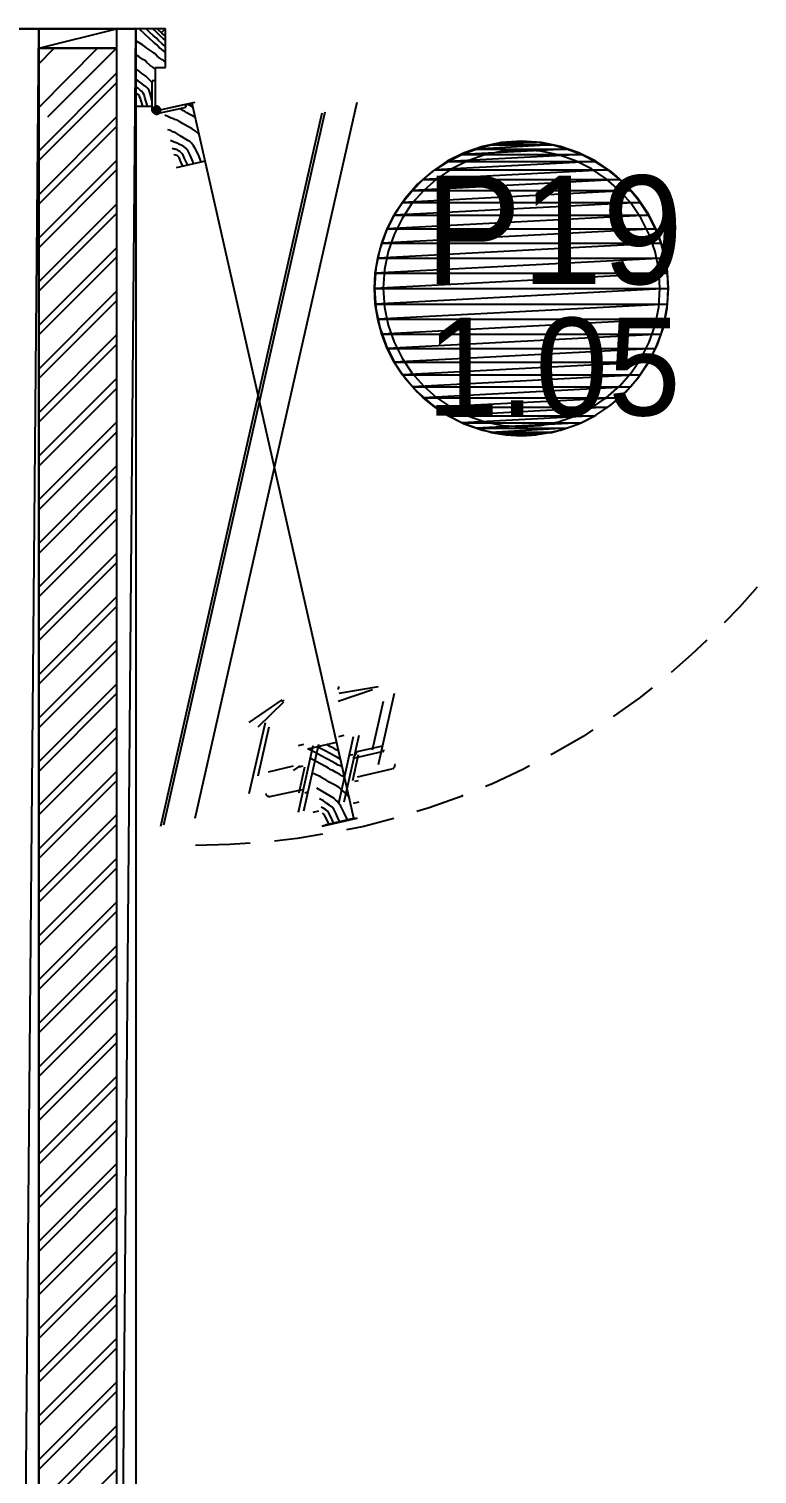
# Model space of a CAD drawing. Header units: millimetres. Extents: x 7649 to 34105, y 3983 to 25377.
# Drawn here: x 21429 to 22366, y 9559 to 11418 of the extents above; entities that cross this region are included whole.
import ezdxf

# ---------------------------------------------------------------- set-up
doc = ezdxf.new("R2010")
doc.units = ezdxf.units.MM

msp = doc.modelspace()

# ---------------------------------------------------------------- linework, layer by layer
at = {"layer": 'GEOMETRY', "color": 7}
for p, q in [((21416.25694, 8518.17222), (21441.65694, 11418.00556)), ((21441.65694, 11418.00556), (21416.25694, 11418.00556)), ((21416.25694, 8518.17222), (21441.65694, 11418.00556)), ((21441.65694, 11418.00556), (21441.65694, 8518.17222)), ((21441.65694, 11418.00556), (21441.65694, 11393.13472)), ((21441.65694, 11393.13472), (21541.66944, 11418.00556)), ((21541.66944, 11418.00556), (21441.65694, 11418.00556)), ((21441.65694, 11393.13472), (21541.66944, 11418.00556)), ((21541.66944, 11418.00556), (21541.66944, 11393.13472)), ((21541.66944, 11418.00556), (21541.66944, 8518.17222)), ((21541.66944, 8518.17222), (21566.54028, 11418.00556)), ((21566.54028, 11418.00556), (21541.66944, 11418.00556)), ((21541.66944, 8518.17222), (21566.54028, 11418.00556)), ((21566.54028, 11418.00556), (21566.54028, 8518.17222)), ((21604.64028, 11418.00556), (21566.54028, 11418.00556)), ((21566.54028, 11418.00556), (21566.54028, 11318.52222)), ((21578.18194, 11411.12639), (21570.77361, 11418.00556)), ((21584.53194, 11413.24306), (21579.76944, 11418.00556)), ((21593.52778, 11413.24306), (21588.23611, 11418.00556)), ((21599.87778, 11412.71389), (21594.05694, 11418.00556)), ((21599.87778, 11413.77222), (21604.64028, 11418.00556)), ((21604.64028, 11368.26389), (21604.64028, 11418.00556)), ((21570.77361, 11400.01389), (21566.54028, 11402.65972)), ((21575.00694, 11397.36806), (21570.77361, 11400.01389)), ((21578.18194, 11395.25139), (21575.00694, 11397.36806)), ((21584.53194, 11405.30556), (21578.18194, 11411.12639)), ((21588.76528, 11409.53889), (21584.53194, 11413.24306)), ((21589.29444, 11401.07222), (21584.53194, 11405.30556)), ((21592.46944, 11406.36389), (21588.76528, 11409.53889)), ((21593.52778, 11397.36806), (21589.29444, 11401.07222)), ((21595.64444, 11403.18889), (21592.46944, 11406.36389)), ((21597.76111, 11409.00972), (21593.52778, 11413.24306)), ((21596.70278, 11394.19306), (21593.52778, 11397.36806)), ((21600.40694, 11398.95556), (21595.64444, 11403.18889)), ((21601.46528, 11405.83472), (21597.76111, 11409.00972)), ((21604.64028, 11408.48056), (21599.87778, 11412.71389)), ((21604.64028, 11395.25139), (21600.40694, 11398.95556)), ((21604.64028, 11403.18889), (21601.46528, 11405.83472)), ((21541.66944, 11393.13472), (21441.65694, 11393.13472)), ((21441.65694, 11373.02639), (21461.23611, 11393.13472)), ((21441.65694, 11316.93472), (21517.32778, 11393.13472)), ((21453.29861, 11304.76389), (21541.66944, 11393.13472)), ((21509.39028, 11360.85556), (21541.66944, 11393.13472)), ((21570.77361, 11382.02222), (21566.54028, 11384.66806)), ((21573.94861, 11379.90556), (21570.77361, 11382.02222)), ((21575.53611, 11378.84722), (21573.94861, 11379.90556)), ((21576.59444, 11378.31806), (21575.53611, 11378.84722)), ((21580.82778, 11393.13472), (21578.18194, 11395.25139)), ((21584.53194, 11390.48889), (21580.82778, 11393.13472)), ((21587.17778, 11388.90139), (21584.53194, 11390.48889)), ((21588.23611, 11387.84306), (21587.17778, 11388.90139)), ((21588.76528, 11387.31389), (21588.23611, 11387.84306)), ((21589.29444, 11387.31389), (21588.76528, 11387.31389)), ((21591.41111, 11385.72639), (21589.29444, 11387.31389)), ((21594.05694, 11383.08056), (21591.41111, 11385.72639)), ((21597.23194, 11380.43472), (21594.05694, 11383.08056)), ((21599.34861, 11392.07639), (21596.70278, 11394.19306)), ((21598.81944, 11379.37639), (21597.23194, 11380.43472)), ((21599.87778, 11378.84722), (21598.81944, 11379.37639)), ((21604.64028, 11387.84306), (21599.34861, 11392.07639)), ((21600.40694, 11378.31806), (21599.87778, 11378.84722)), ((21441.65694, 11260.84306), (21541.66944, 11360.85556)), ((21569.18611, 11365.08889), (21566.54028, 11366.67639)), ((21570.77361, 11363.50139), (21569.18611, 11365.08889)), ((21573.94861, 11360.85556), (21570.77361, 11363.50139)), ((21579.24028, 11357.15139), (21573.94861, 11360.85556)), ((21577.12361, 11378.31806), (21576.59444, 11378.31806)), ((21577.12361, 11377.78889), (21577.12361, 11378.31806)), ((21577.65278, 11377.78889), (21577.12361, 11377.78889)), ((21578.18194, 11377.25972), (21577.65278, 11377.78889)), ((21578.71111, 11376.73056), (21578.18194, 11377.25972)), ((21580.82778, 11374.61389), (21578.71111, 11376.73056)), ((21584.53194, 11371.43889), (21580.82778, 11374.61389)), ((21588.23611, 11368.79306), (21584.53194, 11371.43889)), ((21591.94028, 11366.14722), (21588.23611, 11368.79306)), ((21591.94028, 11351.33056), (21591.94028, 11368.26389)), ((21591.94028, 11368.26389), (21604.64028, 11368.26389)), ((21601.46528, 11377.78889), (21600.40694, 11378.31806)), ((21602.52361, 11376.73056), (21601.46528, 11377.78889)), ((21604.64028, 11375.14306), (21602.52361, 11376.73056)), ((21441.65694, 11248.67222), (21541.66944, 11348.68472)), ((21569.71528, 11350.80139), (21566.54028, 11352.91806)), ((21568.12778, 11342.33472), (21566.54028, 11342.86389)), ((21568.65694, 11341.80556), (21568.12778, 11342.33472)), ((21569.18611, 11341.80556), (21568.65694, 11341.80556)), ((21569.18611, 11341.27639), (21569.18611, 11341.80556)), ((21572.89028, 11348.68472), (21569.71528, 11350.80139)), ((21576.59444, 11345.50972), (21572.89028, 11348.68472)), ((21579.76944, 11343.39306), (21576.59444, 11345.50972)), ((21587.70694, 11349.21389), (21579.24028, 11357.15139)), ((21581.88611, 11341.27639), (21579.76944, 11343.39306)), ((21591.94028, 11351.33056), (21587.70694, 11351.33056)), ((21587.70694, 11313.23056), (21587.70694, 11351.33056)), ((21591.94028, 11308.46806), (21591.94028, 11351.33056)), ((21568.65694, 11333.86806), (21566.54028, 11334.92639)), ((21569.71528, 11333.33889), (21568.65694, 11333.86806)), ((21569.71528, 11341.27639), (21569.18611, 11341.27639)), ((21570.24444, 11340.74722), (21569.71528, 11341.27639)), ((21570.77361, 11332.80972), (21569.71528, 11333.33889)), ((21571.83194, 11339.68889), (21570.24444, 11340.74722)), ((21571.30278, 11332.28056), (21570.77361, 11332.80972)), ((21571.30278, 11330.69306), (21571.30278, 11332.28056)), ((21572.36111, 11328.57639), (21571.30278, 11330.69306)), ((21573.94861, 11338.10139), (21571.83194, 11339.68889)), ((21573.41944, 11325.40139), (21572.36111, 11328.57639)), ((21575.53611, 11318.52222), (21573.41944, 11325.40139)), ((21576.06528, 11335.45556), (21573.94861, 11338.10139)), ((21577.12361, 11333.33889), (21576.06528, 11335.45556)), ((21578.18194, 11329.63472), (21577.12361, 11333.33889)), ((21579.76944, 11324.34306), (21578.18194, 11329.63472)), ((21581.35694, 11318.52222), (21579.76944, 11324.34306)), ((21583.47361, 11338.63056), (21581.88611, 11341.27639)), ((21585.06111, 11334.92639), (21583.47361, 11338.63056)), ((21587.70694, 11324.87222), (21585.06111, 11334.92639)), ((21597.76111, 11313.75972), (21642.74028, 11323.81389)), ((21642.74028, 10402.53472), (21851.23194, 11323.81389)), ((21441.65694, 11204.75139), (21541.66944, 11304.76389)), ((21566.54028, 11318.52222), (21587.70694, 11318.52222)), ((21587.70694, 11313.23056), (21588.23611, 11315.87639)), ((21588.76528, 11310.58472), (21587.70694, 11313.23056)), ((21587.70694, 11313.23056), (21592.99861, 11313.23056)), ((21592.99861, 11313.23056), (21587.70694, 11313.23056)), ((21590.35278, 11317.46389), (21588.23611, 11315.87639)), ((21588.23611, 11315.87639), (21592.99861, 11313.23056)), ((21588.23611, 11315.87639), (21592.99861, 11313.23056)), ((21588.28201, 11314.17722), (21588.23611, 11313.49514)), ((21588.23611, 11313.49514), (21588.28201, 11312.81306)), ((21588.41571, 11314.83142), (21588.28201, 11314.17722)), ((21588.28201, 11312.81306), (21588.41571, 11312.15885)), ((21588.63121, 11315.45177), (21588.41571, 11314.83142)), ((21588.41571, 11312.15885), (21588.63121, 11311.53851)), ((21588.92253, 11316.03226), (21588.63121, 11315.45177)), ((21588.63121, 11311.53851), (21588.92253, 11310.95802)), ((21592.99861, 11313.23056), (21588.76528, 11310.58472)), ((21592.99861, 11313.23056), (21588.76528, 11310.58472)), ((21588.76528, 11310.58472), (21590.88194, 11308.99722)), ((21589.28367, 11316.5669), (21588.92253, 11316.03226)), ((21588.92253, 11310.95802), (21589.28367, 11310.42338)), ((21589.70863, 11317.0497), (21589.28367, 11316.5669)), ((21589.28367, 11310.42338), (21589.70863, 11309.94058)), ((21590.19143, 11317.47467), (21589.70863, 11317.0497)), ((21589.70863, 11309.94058), (21590.19143, 11309.51561)), ((21590.72607, 11317.83581), (21590.19143, 11317.47467)), ((21590.19143, 11309.51561), (21590.72607, 11309.15447)), ((21590.35278, 11317.46389), (21592.46944, 11318.52222)), ((21592.99861, 11313.23056), (21590.35278, 11317.46389)), ((21592.99861, 11313.23056), (21590.35278, 11317.46389)), ((21591.30656, 11318.12712), (21590.72607, 11317.83581)), ((21590.72607, 11309.15447), (21591.30656, 11308.86315)), ((21590.88194, 11308.99722), (21592.99861, 11313.23056)), ((21590.88194, 11308.99722), (21592.99861, 11313.23056)), ((21592.99861, 11308.46806), (21590.88194, 11308.99722)), ((21591.92691, 11318.34263), (21591.30656, 11318.12712)), ((21591.30656, 11308.86315), (21591.92691, 11308.64765)), ((21592.58112, 11318.47632), (21591.92691, 11318.34263)), ((21591.92691, 11308.64765), (21592.58112, 11308.51395)), ((21592.46944, 11318.52222), (21592.99861, 11313.23056)), ((21592.46944, 11318.52222), (21595.11528, 11317.99306)), ((21592.99861, 11313.23056), (21592.46944, 11318.52222)), ((21593.26319, 11318.52222), (21592.58112, 11318.47632)), ((21592.58112, 11308.51395), (21593.26319, 11308.46806)), ((21595.11528, 11317.99306), (21592.99861, 11313.23056)), ((21595.11528, 11317.99306), (21592.99861, 11313.23056)), ((21592.99861, 11313.23056), (21596.70278, 11316.40556)), ((21592.99861, 11313.23056), (21596.70278, 11316.40556)), ((21592.99861, 11313.23056), (21597.76111, 11313.75972)), ((21597.76111, 11313.75972), (21592.99861, 11313.23056)), ((21597.23194, 11311.11389), (21592.99861, 11313.23056)), ((21597.23194, 11311.11389), (21592.99861, 11313.23056)), ((21592.99861, 11313.23056), (21595.64444, 11309.52639)), ((21592.99861, 11313.23056), (21595.64444, 11309.52639)), ((21592.99861, 11308.46806), (21592.99861, 11313.23056)), ((21592.99861, 11313.23056), (21592.99861, 11308.46806)), ((21595.64444, 11309.52639), (21592.99861, 11308.46806)), ((21593.94527, 11318.47632), (21593.26319, 11318.52222)), ((21593.26319, 11308.46806), (21593.94527, 11308.51395)), ((21594.59948, 11318.34263), (21593.94527, 11318.47632)), ((21593.94527, 11308.51395), (21594.59948, 11308.64765)), ((21594.05694, 11308.99722), (21631.09861, 11317.46389)), ((21595.21982, 11318.12712), (21594.59948, 11318.34263)), ((21594.59948, 11308.64765), (21595.21982, 11308.86315)), ((21596.70278, 11316.40556), (21595.11528, 11317.99306)), ((21595.80031, 11317.83581), (21595.21982, 11318.12712)), ((21595.21982, 11308.86315), (21595.80031, 11309.15447)), ((21595.64444, 11309.52639), (21597.23194, 11311.11389)), ((21596.33496, 11317.47467), (21595.80031, 11317.83581)), ((21595.80031, 11309.15447), (21596.33496, 11309.51561)), ((21596.81776, 11317.0497), (21596.33496, 11317.47467)), ((21596.33496, 11309.51561), (21596.81776, 11309.94058)), ((21596.70278, 11316.40556), (21597.76111, 11313.75972)), ((21597.24272, 11316.5669), (21596.81776, 11317.0497)), ((21596.81776, 11309.94058), (21597.24272, 11310.42338)), ((21597.76111, 11313.75972), (21597.23194, 11311.11389)), ((21597.60386, 11316.03226), (21597.24272, 11316.5669)), ((21597.24272, 11310.42338), (21597.60386, 11310.95802)), ((21597.89518, 11315.45177), (21597.60386, 11316.03226)), ((21597.60386, 11310.95802), (21597.89518, 11311.53851)), ((21597.76111, 11313.75972), (21630.56944, 11321.16806)), ((21598.11068, 11314.83142), (21597.89518, 11315.45177)), ((21597.89518, 11311.53851), (21598.11068, 11312.15885)), ((21598.24438, 11314.17722), (21598.11068, 11314.83142)), ((21598.11068, 11312.15885), (21598.24438, 11312.81306)), ((21598.29028, 11313.49514), (21598.24438, 11314.17722)), ((21598.24438, 11312.81306), (21598.29028, 11313.49514)), ((21598.81944, 10392.48056), (21806.25278, 11310.05556)), ((21602.52361, 10394.06806), (21809.95694, 11311.11389)), ((21608.34444, 11304.76389), (21603.58194, 11306.88056)), ((21612.04861, 11303.17639), (21608.34444, 11304.76389)), ((21625.27778, 11314.28889), (21622.63194, 11315.34722)), ((21626.86528, 11313.23056), (21625.27778, 11314.28889)), ((21628.98194, 11312.17222), (21626.86528, 11313.23056)), ((21630.56944, 11311.11389), (21628.98194, 11312.17222)), ((21630.56944, 11320.10972), (21639.03611, 11322.22639)), ((21631.09861, 11317.46389), (21630.56944, 11321.16806)), ((21632.15694, 11310.05556), (21630.56944, 11311.11389)), ((21635.86111, 11307.93889), (21632.15694, 11310.05556)), ((21637.44861, 11318.52222), (21633.21528, 11320.63889)), ((21643.26944, 11304.23472), (21635.86111, 11307.93889)), ((21640.09444, 11316.93472), (21637.44861, 11318.52222)), ((21846.99861, 10402.53472), (21639.03611, 11322.22639)), ((21441.65694, 11192.58056), (21541.66944, 11292.59306)), ((21611.51944, 11287.30139), (21607.81528, 11288.35972)), ((21614.16528, 11285.71389), (21611.51944, 11287.30139)), ((21615.22361, 11302.11806), (21612.04861, 11303.17639)), ((21617.86944, 11284.12639), (21614.16528, 11285.71389)), ((21616.81111, 11301.58889), (21615.22361, 11302.11806)), ((21618.39861, 11301.05972), (21616.81111, 11301.58889)), ((21618.92778, 11300.53056), (21618.39861, 11301.05972)), ((21619.45694, 11300.53056), (21618.92778, 11300.53056)), ((21619.98611, 11300.53056), (21619.45694, 11300.53056)), ((21619.98611, 11300.00139), (21619.98611, 11300.53056)), ((21620.51528, 11300.00139), (21619.98611, 11300.00139)), ((21621.57361, 11299.47222), (21620.51528, 11300.00139)), ((21623.16111, 11298.41389), (21621.57361, 11299.47222)), ((21626.33611, 11296.29722), (21623.16111, 11298.41389)), ((21633.21528, 11292.59306), (21626.33611, 11296.29722)), ((21639.03611, 11289.41806), (21633.21528, 11292.59306)), ((21643.26944, 11286.24306), (21639.03611, 11289.41806)), ((21648.03194, 11282.00972), (21643.26944, 11286.24306)), ((21615.75278, 11272.48472), (21610.99028, 11274.60139)), ((21619.45694, 11270.89722), (21615.75278, 11272.48472)), ((21623.69028, 11280.42222), (21617.86944, 11284.12639)), ((21622.63194, 11269.30972), (21619.45694, 11270.89722)), ((21624.74861, 11268.25139), (21622.63194, 11269.30972)), ((21633.21528, 11274.60139), (21623.69028, 11280.42222)), ((21628.45278, 11266.13472), (21624.74861, 11268.25139)), ((21635.86111, 11273.01389), (21633.21528, 11274.60139)), ((21637.97778, 11270.89722), (21635.86111, 11273.01389)), ((21640.62361, 11267.72222), (21637.97778, 11270.89722)), ((21642.74028, 11264.01806), (21640.62361, 11267.72222)), ((22101.52778, 11268.78056), (22004.16111, 11263.48889)), ((22004.16111, 11263.48889), (22023.21111, 11268.78056)), ((22101.52778, 11268.78056), (22004.16111, 11263.48889)), ((22036.96386, 11271.81609), (22012.34334, 11266.78545)), ((22081.94861, 11271.95556), (22023.21111, 11268.78056)), ((22023.21111, 11268.78056), (22042.79028, 11271.95556)), ((22081.94861, 11271.95556), (22023.21111, 11268.78056)), ((22023.21111, 11268.78056), (22101.52778, 11268.78056)), ((22023.21111, 11268.78056), (22101.52778, 11268.78056)), ((22062.63403, 11273.54306), (22036.96386, 11271.81609)), ((22062.36944, 11273.01389), (22042.79028, 11271.95556)), ((22042.79028, 11271.95556), (22081.94861, 11271.95556)), ((22042.79028, 11271.95556), (22081.94861, 11271.95556)), ((22081.94861, 11271.95556), (22062.36944, 11273.01389)), ((22088.30419, 11271.81609), (22062.63403, 11273.54306)), ((22101.52778, 11268.78056), (22081.94861, 11271.95556)), ((22112.92472, 11266.78545), (22088.30419, 11271.81609)), ((22120.57778, 11263.48889), (22101.52778, 11268.78056)), ((21441.65694, 11148.65972), (21541.66944, 11248.67222)), ((21615.75278, 11263.48889), (21613.10694, 11264.01806)), ((21617.86944, 11255.55139), (21615.22361, 11256.08056)), ((21616.81111, 11263.48889), (21615.75278, 11263.48889)), ((21617.86944, 11262.95972), (21616.81111, 11263.48889)), ((21618.39861, 11262.95972), (21617.86944, 11262.95972)), ((21619.45694, 11255.02222), (21617.86944, 11255.55139)), ((21619.45694, 11262.43056), (21618.39861, 11262.95972)), ((21620.51528, 11261.37222), (21619.45694, 11262.43056)), ((21620.51528, 11254.49306), (21619.45694, 11255.02222)), ((21623.16111, 11260.31389), (21620.51528, 11261.37222)), ((21621.04444, 11254.49306), (21620.51528, 11254.49306)), ((21621.04444, 11253.96389), (21621.04444, 11254.49306)), ((21622.10278, 11252.37639), (21621.04444, 11253.96389)), ((21624.21944, 11247.08472), (21622.10278, 11252.37639)), ((21625.80694, 11257.66806), (21623.16111, 11260.31389)), ((21627.39444, 11255.55139), (21625.80694, 11257.66806)), ((21628.98194, 11251.31806), (21627.39444, 11255.55139)), ((21631.09861, 11264.01806), (21628.45278, 11266.13472)), ((21633.21528, 11242.85139), (21628.98194, 11251.31806)), ((21633.74444, 11260.84306), (21631.09861, 11264.01806)), ((21636.39028, 11255.55139), (21633.74444, 11260.84306)), ((21639.03611, 11249.73056), (21636.39028, 11255.55139)), ((21641.15278, 11244.43889), (21639.03611, 11249.73056)), ((21646.97361, 11256.08056), (21642.74028, 11264.01806)), ((21650.67778, 11247.08472), (21646.97361, 11256.08056)), ((21988.99786, 11258.67655), (21967.15282, 11247.71479)), ((22139.09861, 11256.60972), (21968.17778, 11247.61389)), ((21968.17778, 11247.61389), (21985.64028, 11256.60972)), ((22139.09861, 11256.60972), (21968.17778, 11247.61389)), ((21993.32327, 11248.43735), (21972.76144, 11238.11951)), ((22120.57778, 11263.48889), (21985.64028, 11256.60972)), ((21985.64028, 11256.60972), (22004.16111, 11263.48889)), ((22120.57778, 11263.48889), (21985.64028, 11256.60972)), ((21985.64028, 11256.60972), (22139.09861, 11256.60972)), ((21985.64028, 11256.60972), (22139.09861, 11256.60972)), ((22012.34334, 11266.78545), (21988.99786, 11258.67655)), ((22015.29742, 11256.06991), (21993.32327, 11248.43735)), ((22004.16111, 11263.48889), (22120.57778, 11263.48889)), ((22004.16111, 11263.48889), (22120.57778, 11263.48889)), ((22038.47173, 11260.80504), (22015.29742, 11256.06991)), ((22062.63403, 11262.43056), (22038.47173, 11260.80504)), ((22086.79633, 11260.80504), (22062.63403, 11262.43056)), ((22109.97064, 11256.06991), (22086.79633, 11260.80504)), ((22131.94478, 11248.43735), (22109.97064, 11256.06991)), ((22136.2702, 11258.67655), (22112.92472, 11266.78545)), ((22139.09861, 11256.60972), (22120.57778, 11263.48889)), ((22152.50662, 11238.11951), (22131.94478, 11248.43735)), ((22158.11523, 11247.71479), (22136.2702, 11258.67655)), ((22157.09028, 11247.61389), (22139.09861, 11256.60972)), ((21441.65694, 11136.48889), (21541.66944, 11236.50139)), ((21618.92778, 11239.67639), (21655.96944, 11248.14306)), ((21626.86528, 11241.26389), (21624.21944, 11247.08472)), ((21947.03364, 11234.12557), (21928.86571, 11218.13429)), ((22173.49444, 11236.50139), (21935.89861, 11224.33056)), ((21935.89861, 11224.33056), (21951.24444, 11236.50139)), ((22173.49444, 11236.50139), (21935.89861, 11224.33056)), ((21967.15282, 11247.71479), (21947.03364, 11234.12557)), ((22157.09028, 11247.61389), (21951.24444, 11236.50139)), ((21951.24444, 11236.50139), (21968.17778, 11247.61389)), ((22157.09028, 11247.61389), (21951.24444, 11236.50139)), ((21951.24444, 11236.50139), (22173.49444, 11236.50139)), ((21951.24444, 11236.50139), (22173.49444, 11236.50139)), ((21972.76144, 11238.11951), (21953.82408, 11225.32855)), ((21968.17778, 11247.61389), (22157.09028, 11247.61389)), ((21968.17778, 11247.61389), (22157.09028, 11247.61389)), ((22171.44397, 11225.32855), (22152.50662, 11238.11951)), ((22173.49444, 11236.50139), (22157.09028, 11247.61389)), ((22178.23442, 11234.12557), (22158.11523, 11247.71479)), ((22188.84028, 11224.33056), (22173.49444, 11236.50139)), ((22196.40235, 11218.13429), (22178.23442, 11234.12557)), ((21928.86571, 11218.13429), (21912.87443, 11199.96636)), ((22188.84028, 11224.33056), (21922.14028, 11210.04306)), ((21922.14028, 11210.04306), (21935.89861, 11224.33056)), ((22188.84028, 11224.33056), (21922.14028, 11210.04306)), ((21935.89861, 11224.33056), (22188.84028, 11224.33056)), ((21935.89861, 11224.33056), (22188.84028, 11224.33056)), ((21953.82408, 11225.32855), (21936.72337, 11210.27663)), ((22188.54469, 11210.27663), (22171.44397, 11225.32855)), ((22202.59861, 11210.04306), (22188.84028, 11224.33056)), ((22212.39363, 11199.96636), (22196.40235, 11218.13429)), ((21441.65694, 11092.56806), (21541.66944, 11192.58056)), ((22215.29861, 11194.69722), (21898.85694, 11178.29306)), ((21898.85694, 11178.29306), (21909.44028, 11194.69722)), ((22215.29861, 11194.69722), (21898.85694, 11178.29306)), ((21912.87443, 11199.96636), (21899.28521, 11179.84718)), ((21921.67145, 11193.17592), (21908.88049, 11174.23856)), ((22202.59861, 11210.04306), (21909.44028, 11194.69722)), ((21909.44028, 11194.69722), (21922.14028, 11210.04306)), ((22202.59861, 11210.04306), (21909.44028, 11194.69722)), ((21909.44028, 11194.69722), (22215.29861, 11194.69722)), ((21909.44028, 11194.69722), (22215.29861, 11194.69722)), ((21936.72337, 11210.27663), (21921.67145, 11193.17592)), ((21922.14028, 11210.04306), (22202.59861, 11210.04306)), ((21922.14028, 11210.04306), (22202.59861, 11210.04306)), ((22203.59661, 11193.17592), (22188.54469, 11210.27663)), ((22215.29861, 11194.69722), (22202.59861, 11210.04306)), ((22216.38757, 11174.23856), (22203.59661, 11193.17592)), ((22225.98285, 11179.84718), (22212.39363, 11199.96636)), ((22225.88194, 11178.29306), (22215.29861, 11194.69722)), ((21441.65694, 11080.39722), (21541.66944, 11180.40972)), ((21899.28521, 11179.84718), (21888.32345, 11158.00214)), ((22225.88194, 11178.29306), (21889.86111, 11160.83056)), ((21889.86111, 11160.83056), (21898.85694, 11178.29306)), ((22225.88194, 11178.29306), (21889.86111, 11160.83056)), ((21908.88049, 11174.23856), (21898.56265, 11153.67673)), ((21898.85694, 11178.29306), (22225.88194, 11178.29306)), ((21898.85694, 11178.29306), (22225.88194, 11178.29306)), ((22226.70541, 11153.67673), (22216.38757, 11174.23856)), ((22234.87778, 11160.83056), (22225.88194, 11178.29306)), ((22236.94461, 11158.00214), (22225.98285, 11179.84718)), ((21888.32345, 11158.00214), (21880.21455, 11134.65666)), ((22234.87778, 11160.83056), (21882.98194, 11142.30972)), ((21882.98194, 11142.30972), (21889.86111, 11160.83056)), ((22234.87778, 11160.83056), (21882.98194, 11142.30972)), ((21889.86111, 11160.83056), (22234.87778, 11160.83056)), ((21889.86111, 11160.83056), (22234.87778, 11160.83056)), ((22242.28611, 11142.30972), (22234.87778, 11160.83056)), ((22245.05351, 11134.65666), (22236.94461, 11158.00214)), ((22242.28611, 11142.30972), (21877.69028, 11123.25972)), ((21877.69028, 11123.25972), (21882.98194, 11142.30972)), ((22242.28611, 11142.30972), (21877.69028, 11123.25972)), ((21882.98194, 11142.30972), (22242.28611, 11142.30972)), ((21882.98194, 11142.30972), (22242.28611, 11142.30972)), ((21898.56265, 11153.67673), (21890.93009, 11131.70258)), ((22234.33797, 11131.70258), (22226.70541, 11153.67673)), ((22247.04861, 11123.25972), (22242.28611, 11142.30972)), ((21441.65694, 11036.47639), (21541.66944, 11136.48889)), ((21441.65694, 11024.30556), (21541.66944, 11124.31806)), ((22247.04861, 11123.25972), (21874.51528, 11103.68056)), ((21874.51528, 11103.68056), (21877.69028, 11123.25972)), ((22247.04861, 11123.25972), (21874.51528, 11103.68056)), ((21880.21455, 11134.65666), (21875.18391, 11110.03614)), ((21877.69028, 11123.25972), (22247.04861, 11123.25972)), ((21877.69028, 11123.25972), (22247.04861, 11123.25972)), ((21890.93009, 11131.70258), (21886.19496, 11108.52827)), ((22239.07309, 11108.52827), (22234.33797, 11131.70258)), ((22250.08414, 11110.03614), (22245.05351, 11134.65666)), ((22250.22361, 11103.68056), (22247.04861, 11123.25972)), ((21875.18391, 11110.03614), (21873.45694, 11084.36597)), ((22250.22361, 11103.68056), (21873.45694, 11084.10139)), ((21873.45694, 11084.10139), (21874.51528, 11103.68056)), ((22250.22361, 11103.68056), (21873.45694, 11084.10139)), ((21874.51528, 11103.68056), (22250.22361, 11103.68056)), ((21874.51528, 11103.68056), (22250.22361, 11103.68056)), ((21886.19496, 11108.52827), (21884.56944, 11084.36597)), ((22240.69861, 11084.36597), (22239.07309, 11108.52827)), ((22251.81111, 11084.36597), (22250.08414, 11110.03614)), ((22251.28194, 11084.10139), (22250.22361, 11103.68056)), ((21873.45694, 11084.36597), (21875.18391, 11058.69581)), ((21873.45694, 11084.10139), (22251.28194, 11084.10139)), ((21873.45694, 11084.10139), (22251.28194, 11084.10139)), ((21874.51528, 11063.99306), (21873.45694, 11084.10139)), ((22251.28194, 11084.10139), (21874.51528, 11063.99306)), ((22251.28194, 11084.10139), (21874.51528, 11063.99306)), ((21884.56944, 11084.36597), (21886.19496, 11060.20367)), ((21884.56944, 11084.10139), (22240.69861, 11084.10139)), ((22239.07309, 11060.20367), (22240.69861, 11084.36597)), ((22250.08414, 11058.69581), (22251.81111, 11084.36597)), ((22250.22361, 11063.99306), (22251.28194, 11084.10139)), ((21441.65694, 10980.38472), (21541.66944, 11080.39722)), ((21441.65694, 10968.21389), (21541.66944, 11068.22639)), ((21874.51528, 11063.99306), (22250.22361, 11063.99306)), ((21874.51528, 11063.99306), (22250.22361, 11063.99306)), ((21877.69028, 11044.41389), (21874.51528, 11063.99306)), ((22250.22361, 11063.99306), (21877.69028, 11044.41389)), ((22250.22361, 11063.99306), (21877.69028, 11044.41389)), ((22247.04861, 11044.41389), (22250.22361, 11063.99306)), ((21875.18391, 11058.69581), (21880.21455, 11034.07528)), ((21877.69028, 11044.41389), (22247.04861, 11044.41389)), ((21877.69028, 11044.41389), (22247.04861, 11044.41389)), ((21882.98194, 11025.36389), (21877.69028, 11044.41389)), ((22247.04861, 11044.41389), (21882.98194, 11025.36389)), ((22247.04861, 11044.41389), (21882.98194, 11025.36389)), ((21886.19496, 11060.20367), (21890.93009, 11037.02936)), ((22234.33797, 11037.02936), (22239.07309, 11060.20367)), ((22242.28611, 11025.36389), (22247.04861, 11044.41389)), ((22245.05351, 11034.07528), (22250.08414, 11058.69581)), ((21880.21455, 11034.07528), (21888.32345, 11010.7298)), ((21882.98194, 11025.36389), (22242.28611, 11025.36389)), ((21882.98194, 11025.36389), (22242.28611, 11025.36389)), ((21889.86111, 11006.84306), (21882.98194, 11025.36389)), ((22242.28611, 11025.36389), (21889.86111, 11006.84306)), ((22242.28611, 11025.36389), (21889.86111, 11006.84306)), ((21890.93009, 11037.02936), (21898.56265, 11015.05522)), ((22226.70541, 11015.05522), (22234.33797, 11037.02936)), ((22234.87778, 11006.84306), (22242.28611, 11025.36389)), ((22236.94461, 11010.7298), (22245.05351, 11034.07528)), ((21441.65694, 10924.29306), (21541.66944, 11024.30556)), ((21441.65694, 10912.12222), (21541.66944, 11012.13472)), ((21888.32345, 11010.7298), (21899.28521, 10988.88477)), ((21889.86111, 11006.84306), (22234.87778, 11006.84306)), ((21889.86111, 11006.84306), (22234.87778, 11006.84306)), ((21898.85694, 10989.38056), (21889.86111, 11006.84306)), ((21898.56265, 11015.05522), (21908.88049, 10994.49338)), ((22234.87778, 11006.84306), (21898.85694, 10989.38056)), ((22234.87778, 11006.84306), (21898.85694, 10989.38056)), ((22216.38757, 10994.49338), (22226.70541, 11015.05522)), ((22225.88194, 10989.38056), (22234.87778, 11006.84306)), ((22225.98285, 10988.88477), (22236.94461, 11010.7298)), ((21898.85694, 10989.38056), (22225.88194, 10989.38056)), ((21898.85694, 10989.38056), (22225.88194, 10989.38056)), ((21909.44028, 10972.97639), (21898.85694, 10989.38056)), ((21899.28521, 10988.88477), (21912.87443, 10968.76558)), ((21908.88049, 10994.49338), (21921.67145, 10975.55603)), ((22225.88194, 10989.38056), (21909.44028, 10972.97639)), ((22225.88194, 10989.38056), (21909.44028, 10972.97639)), ((22203.59661, 10975.55603), (22216.38757, 10994.49338)), ((22212.39363, 10968.76558), (22225.98285, 10988.88477)), ((22215.29861, 10972.97639), (22225.88194, 10989.38056)), ((21909.44028, 10972.97639), (22215.29861, 10972.97639)), ((21909.44028, 10972.97639), (22215.29861, 10972.97639)), ((21922.14028, 10957.63056), (21909.44028, 10972.97639)), ((21921.67145, 10975.55603), (21936.72337, 10958.45531)), ((22215.29861, 10972.97639), (21922.14028, 10957.63056)), ((22215.29861, 10972.97639), (21922.14028, 10957.63056)), ((22188.54469, 10958.45531), (22203.59661, 10975.55603)), ((22202.59861, 10957.63056), (22215.29861, 10972.97639)), ((21441.65694, 10868.20139), (21541.66944, 10968.21389)), ((21441.65694, 10855.50139), (21541.66944, 10955.51389)), ((21912.87443, 10968.76558), (21928.86571, 10950.59765)), ((21922.14028, 10957.63056), (22202.59861, 10957.63056)), ((21922.14028, 10957.63056), (22202.59861, 10957.63056)), ((21935.89861, 10943.34306), (21922.14028, 10957.63056)), ((22202.59861, 10957.63056), (21935.89861, 10943.34306)), ((22202.59861, 10957.63056), (21935.89861, 10943.34306)), ((21936.72337, 10958.45531), (21953.82408, 10943.40339)), ((22171.44397, 10943.40339), (22188.54469, 10958.45531)), ((22188.84028, 10943.34306), (22202.59861, 10957.63056)), ((22196.40235, 10950.59765), (22212.39363, 10968.76558)), ((21928.86571, 10950.59765), (21947.03364, 10934.60637)), ((21935.89861, 10943.34306), (22188.84028, 10943.34306)), ((21935.89861, 10943.34306), (22188.84028, 10943.34306)), ((21951.24444, 10931.17222), (21935.89861, 10943.34306)), ((21947.03364, 10934.60637), (21967.15282, 10921.01715)), ((22188.84028, 10943.34306), (21951.24444, 10931.17222)), ((22188.84028, 10943.34306), (21951.24444, 10931.17222)), ((21953.82408, 10943.40339), (21972.76144, 10930.61243)), ((22152.50662, 10930.61243), (22171.44397, 10943.40339)), ((22158.11523, 10921.01715), (22178.23442, 10934.60637)), ((22173.49444, 10931.17222), (22188.84028, 10943.34306)), ((22178.23442, 10934.60637), (22196.40235, 10950.59765)), ((21951.24444, 10931.17222), (22173.49444, 10931.17222)), ((21951.24444, 10931.17222), (22173.49444, 10931.17222)), ((21968.17778, 10920.05972), (21951.24444, 10931.17222)), ((21967.15282, 10921.01715), (21988.99786, 10910.05539)), ((22173.49444, 10931.17222), (21968.17778, 10920.05972)), ((22173.49444, 10931.17222), (21968.17778, 10920.05972)), ((21968.17778, 10920.05972), (22157.09028, 10920.05972)), ((21968.17778, 10920.05972), (22157.09028, 10920.05972)), ((21985.64028, 10911.06389), (21968.17778, 10920.05972)), ((21972.76144, 10930.61243), (21993.32327, 10920.29459)), ((22157.09028, 10920.05972), (21985.64028, 10911.06389)), ((22157.09028, 10920.05972), (21985.64028, 10911.06389)), ((21993.32327, 10920.29459), (22015.29742, 10912.66203)), ((22109.97064, 10912.66203), (22131.94478, 10920.29459)), ((22131.94478, 10920.29459), (22152.50662, 10930.61243)), ((22136.2702, 10910.05539), (22158.11523, 10921.01715)), ((22139.09861, 10911.06389), (22157.09028, 10920.05972)), ((22157.09028, 10920.05972), (22173.49444, 10931.17222)), ((21441.65694, 10812.10972), (21541.66944, 10912.12222)), ((21441.65694, 10799.40972), (21541.66944, 10899.42222)), ((21985.64028, 10911.06389), (22139.09861, 10911.06389)), ((21985.64028, 10911.06389), (22139.09861, 10911.06389)), ((22004.16111, 10904.18472), (21985.64028, 10911.06389)), ((21988.99786, 10910.05539), (22012.34334, 10901.94649)), ((22139.09861, 10911.06389), (22004.16111, 10904.18472)), ((22139.09861, 10911.06389), (22004.16111, 10904.18472)), ((22004.16111, 10904.18472), (22120.57778, 10904.18472)), ((22004.16111, 10904.18472), (22120.57778, 10904.18472)), ((22023.21111, 10898.89306), (22004.16111, 10904.18472)), ((22012.34334, 10901.94649), (22036.96386, 10896.91586)), ((22015.29742, 10912.66203), (22038.47173, 10907.92691)), ((22120.57778, 10904.18472), (22023.21111, 10898.89306)), ((22120.57778, 10904.18472), (22023.21111, 10898.89306)), ((22023.21111, 10898.89306), (22101.52778, 10898.89306)), ((22101.52778, 10898.89306), (22023.21111, 10898.89306)), ((22023.21111, 10898.89306), (22042.79028, 10895.71806)), ((22036.96386, 10896.91586), (22062.63403, 10895.18889)), ((22038.47173, 10907.92691), (22062.63403, 10906.30139)), ((22042.79028, 10895.71806), (22101.52778, 10898.89306)), ((22042.79028, 10895.71806), (22101.52778, 10898.89306)), ((22081.94861, 10895.71806), (22042.79028, 10895.71806)), ((22081.94861, 10895.71806), (22042.79028, 10895.71806)), ((22042.79028, 10895.71806), (22062.36944, 10894.65972)), ((22062.36944, 10894.65972), (22081.94861, 10895.71806)), ((22062.63403, 10906.30139), (22086.79633, 10907.92691)), ((22062.63403, 10895.18889), (22088.30419, 10896.91586)), ((22101.52778, 10898.89306), (22081.94861, 10895.71806)), ((22086.79633, 10907.92691), (22109.97064, 10912.66203)), ((22088.30419, 10896.91586), (22112.92472, 10901.94649)), ((22101.52778, 10898.89306), (22120.57778, 10904.18472)), ((22112.92472, 10901.94649), (22136.2702, 10910.05539)), ((22120.57778, 10904.18472), (22139.09861, 10911.06389)), ((21441.65694, 10756.01806), (21541.66944, 10856.03056)), ((21441.65694, 10743.31806), (21541.66944, 10843.33056)), ((21441.65694, 10699.92639), (21541.66944, 10799.93889)), ((21441.65694, 10687.22639), (21541.66944, 10787.23889)), ((21441.65694, 10643.30556), (21541.66944, 10743.31806)), ((21441.65694, 10631.13472), (21541.66944, 10731.14722)), ((22365.58194, 10699.92639), (22342.82778, 10673.99722)), ((21441.65694, 10587.21389), (21541.66944, 10687.22639)), ((21441.65694, 10575.04306), (21541.66944, 10675.05556)), ((22342.82778, 10673.99722), (22323.24861, 10653.88889)), ((21441.65694, 10531.12222), (21541.66944, 10631.13472)), ((21441.65694, 10518.95139), (21541.66944, 10618.96389)), ((22301.02361, 10631.66389), (22280.91528, 10612.61389)), ((22280.91528, 10612.61389), (22254.98611, 10589.85972)), ((21441.65694, 10475.03056), (21541.66944, 10575.04306)), ((21441.65694, 10462.85972), (21541.66944, 10562.87222)), ((21826.89028, 10568.16389), (21827.94861, 10571.86806)), ((21826.89028, 10553.34722), (21870.81111, 10568.16389)), ((21827.94861, 10563.40139), (21878.74861, 10571.86806)), ((21878.74861, 10471.85556), (21899.38611, 10563.40139)), ((22230.64444, 10570.28056), (22213.71111, 10557.05139)), ((21712.06111, 10525.83056), (21754.92361, 10554.93472)), ((21723.70278, 10520.00972), (21757.04028, 10552.28889)), ((21754.92361, 10552.28889), (21757.04028, 10554.93472)), ((21870.81111, 10490.37639), (21885.09861, 10553.34722)), ((22213.71111, 10557.05139), (22180.37361, 10533.23889)), ((21712.06111, 10434.28472), (21733.22778, 10525.83056)), ((21441.65694, 10418.93889), (21541.66944, 10518.95139)), ((21441.65694, 10406.76806), (21541.66944, 10506.78056)), ((21723.70278, 10457.03889), (21737.99028, 10520.00972)), ((21827.41944, 10507.83889), (21834.29861, 10509.42639)), ((21827.41944, 10422.11389), (21846.46944, 10507.83889)), ((21834.29861, 10423.70139), (21853.87778, 10509.42639)), ((22141.74444, 10507.83889), (22103.64444, 10485.61389)), ((22154.44444, 10516.30556), (22141.74444, 10507.83889)), ((21775.56111, 10496.19722), (21782.44028, 10497.78472)), ((21775.56111, 10410.47222), (21794.61111, 10496.19722)), ((21782.44028, 10412.05972), (21802.01944, 10497.78472)), ((21787.73194, 10491.96389), (21824.77361, 10500.43056)), ((21794.61111, 10488.25972), (21787.73194, 10491.96389)), ((21800.96111, 10485.08472), (21794.61111, 10488.25972)), ((21805.72361, 10491.43472), (21799.90278, 10494.60972)), ((21811.01528, 10488.78889), (21805.72361, 10491.43472)), ((21815.77778, 10486.14306), (21811.01528, 10488.78889)), ((21816.83611, 10494.60972), (21812.07361, 10497.25556)), ((21819.48194, 10484.02639), (21815.77778, 10486.14306)), ((21821.06944, 10492.49306), (21816.83611, 10494.60972)), ((21824.24444, 10490.37639), (21821.06944, 10492.49306)), ((21827.41944, 10488.78889), (21824.24444, 10490.37639)), ((21846.46944, 10479.79306), (21883.51111, 10488.25972)), ((21846.46944, 10479.79306), (21851.23194, 10488.25972)), ((21851.23194, 10488.25972), (21884.04028, 10495.66806)), ((21884.18497, 10488.3052), (21884.42607, 10488.37706)), ((21884.42607, 10488.37706), (21884.65007, 10488.47823)), ((21884.65007, 10488.47823), (21884.85531, 10488.60607)), ((21884.85531, 10488.60607), (21885.04012, 10488.75792)), ((21885.04012, 10488.75792), (21885.20282, 10488.93115)), ((21885.20282, 10488.93115), (21885.34175, 10489.12311)), ((21885.34175, 10489.12311), (21885.45522, 10489.33115)), ((21885.45522, 10489.33115), (21885.54157, 10489.55263)), ((21885.54157, 10489.55263), (21885.59913, 10489.7849)), ((21885.62116, 10490.27126), (21885.5823, 10490.52005)), ((21885.59913, 10489.7849), (21885.62622, 10490.02533)), ((21885.62622, 10490.02533), (21885.62116, 10490.27126)), ((21736.93194, 10462.33056), (21769.21111, 10469.73889)), ((21769.21111, 10463.91806), (21777.67778, 10469.73889)), ((21776.61944, 10468.68056), (21781.38194, 10469.73889)), ((21776.61944, 10435.34306), (21784.02778, 10468.68056)), ((21798.31528, 10475.55972), (21790.90694, 10479.79306)), ((21804.13611, 10472.38472), (21798.31528, 10475.55972)), ((21805.72361, 10482.43889), (21800.96111, 10485.08472)), ((21808.89861, 10469.73889), (21804.13611, 10472.38472)), ((21810.48611, 10479.79306), (21805.72361, 10482.43889)), ((21812.07361, 10468.15139), (21808.89861, 10469.73889)), ((21814.71944, 10477.67639), (21810.48611, 10479.79306)), ((21814.19028, 10467.09306), (21812.07361, 10468.15139)), ((21817.89444, 10476.08889), (21814.71944, 10477.67639)), ((21823.18611, 10472.91389), (21817.89444, 10476.08889)), ((21822.65694, 10482.43889), (21819.48194, 10484.02639)), ((21825.83194, 10480.85139), (21822.65694, 10482.43889)), ((21826.89028, 10470.79722), (21823.18611, 10472.91389)), ((21830.06528, 10478.20556), (21825.83194, 10480.85139)), ((21829.53611, 10469.73889), (21826.89028, 10470.79722)), ((21832.18194, 10468.15139), (21829.53611, 10469.73889)), ((21840.64861, 10483.49722), (21845.41111, 10484.55556)), ((21845.41111, 10451.21806), (21852.81944, 10484.55556)), ((21898.32043, 10467.38761), (21898.76224, 10467.85777)), ((21898.76224, 10467.85777), (21899.13936, 10468.37877)), ((21899.13936, 10468.37877), (21899.44727, 10468.94343)), ((21899.44727, 10468.94343), (21899.68147, 10469.54459)), ((21899.68147, 10469.54459), (21899.83747, 10470.17507)), ((21899.89687, 10471.49534), (21899.79126, 10472.17078)), ((21899.83747, 10470.17507), (21899.91077, 10470.82771)), ((21899.91077, 10470.82771), (21899.89687, 10471.49534)), ((22072.95278, 10469.73889), (22065.01528, 10465.50556)), ((22103.64444, 10485.61389), (22100.46944, 10484.02639)), ((21441.65694, 10362.84722), (21541.66944, 10462.85972)), ((21441.65694, 10350.67639), (21541.66944, 10450.68889)), ((21799.37361, 10458.09722), (21795.14028, 10460.21389)), ((21802.54861, 10456.50972), (21799.37361, 10458.09722)), ((21804.66528, 10455.45139), (21802.54861, 10456.50972)), ((21805.72361, 10454.39306), (21804.66528, 10455.45139)), ((21807.31111, 10453.86389), (21805.72361, 10454.39306)), ((21807.84028, 10453.86389), (21807.31111, 10453.86389)), ((21808.36944, 10453.33472), (21807.84028, 10453.86389)), ((21808.89861, 10452.80556), (21808.36944, 10453.33472)), ((21811.01528, 10451.74722), (21808.89861, 10452.80556)), ((21815.24861, 10449.10139), (21811.01528, 10451.74722)), ((21815.77778, 10466.03472), (21814.19028, 10467.09306)), ((21822.12778, 10445.39722), (21815.24861, 10449.10139)), ((21817.36528, 10464.97639), (21815.77778, 10466.03472)), ((21820.01111, 10463.91806), (21817.36528, 10464.97639)), ((21824.24444, 10461.27222), (21820.01111, 10463.91806)), ((21829.00694, 10458.62639), (21824.24444, 10461.27222)), ((21831.65278, 10457.03889), (21829.00694, 10458.62639)), ((21835.35694, 10454.92222), (21831.65278, 10457.03889)), ((21848.05694, 10450.15972), (21852.81944, 10451.21806)), ((21851.76111, 10455.98056), (21895.68194, 10466.03472)), ((21895.99614, 10466.15875), (21896.65176, 10466.35386)), ((21896.65176, 10466.35386), (21897.26069, 10466.62849)), ((21897.26069, 10466.62849), (21897.81841, 10466.97546)), ((21897.81841, 10466.97546), (21898.32043, 10467.38761)), ((22065.01528, 10465.50556), (22025.32778, 10446.98472)), ((21733.3518, 10434.49866), (21733.54689, 10433.84347)), ((21733.54689, 10433.84347), (21733.82147, 10433.23484)), ((21733.82147, 10433.23484), (21734.16836, 10432.67728)), ((21734.16836, 10432.67728), (21734.5804, 10432.17533)), ((21734.5804, 10432.17533), (21735.05044, 10431.73351)), ((21735.05044, 10431.73351), (21735.5713, 10431.35635)), ((21735.5713, 10431.35635), (21736.13584, 10431.04837)), ((21736.13584, 10431.04837), (21736.73688, 10430.8141)), ((21736.73688, 10430.8141), (21737.36725, 10430.65805)), ((21737.36725, 10430.65805), (21738.01981, 10430.58477)), ((21738.01981, 10430.58477), (21738.68738, 10430.59877)), ((21738.68738, 10430.59877), (21739.3628, 10430.70458)), ((21739.04861, 10430.58056), (21782.96944, 10440.10556)), ((21784.02778, 10435.34306), (21788.79028, 10436.93056)), ((21811.01528, 10434.28472), (21799.37361, 10441.16389)), ((21821.06944, 10428.46389), (21811.01528, 10434.28472)), ((21825.83194, 10443.28056), (21822.12778, 10445.39722)), ((21827.94861, 10442.22222), (21825.83194, 10443.28056)), ((21830.06528, 10440.10556), (21827.94861, 10442.22222)), ((21835.88611, 10435.34306), (21830.06528, 10440.10556)), ((21841.17778, 10428.99306), (21835.88611, 10435.34306)), ((21985.11111, 10430.58056), (21943.83611, 10415.76389)), ((21987.22778, 10431.63889), (21985.11111, 10430.58056)), ((22025.32778, 10446.98472), (22016.33194, 10443.28056)), ((21794.61111, 10410.47222), (21802.01944, 10412.05972)), ((21807.84028, 10424.75972), (21802.54861, 10427.40556)), ((21808.36944, 10415.23472), (21804.66528, 10416.82222)), ((21812.07361, 10421.58472), (21807.84028, 10424.75972)), ((21810.48611, 10413.64722), (21808.36944, 10415.23472)), ((21813.13194, 10411.53056), (21810.48611, 10413.64722)), ((21815.77778, 10419.46806), (21812.07361, 10421.58472)), ((21818.42361, 10417.35139), (21815.77778, 10419.46806)), ((21821.06944, 10414.17639), (21818.42361, 10417.35139)), ((21823.18611, 10426.34722), (21821.06944, 10428.46389)), ((21823.71528, 10408.88472), (21821.06944, 10414.17639)), ((21825.83194, 10424.23056), (21823.18611, 10426.34722)), ((21827.94861, 10421.05556), (21825.83194, 10424.23056)), ((21830.06528, 10417.88056), (21827.94861, 10421.05556)), ((21834.29861, 10409.41389), (21830.06528, 10417.88056)), ((21846.46944, 10422.11389), (21853.87778, 10423.70139)), ((21943.83611, 10415.76389), (21927.96111, 10411.00139)), ((21441.65694, 10306.75556), (21541.66944, 10406.76806)), ((21441.65694, 10294.58472), (21541.66944, 10394.59722)), ((21851.23194, 10402.53472), (21806.25278, 10392.48056)), ((21806.25278, 10392.48056), (21851.23194, 10402.53472)), ((21807.84028, 10408.35556), (21806.78194, 10408.88472)), ((21808.36944, 10407.82639), (21807.84028, 10408.35556)), ((21808.89861, 10407.29722), (21808.36944, 10407.82639)), ((21809.42778, 10405.70972), (21808.89861, 10407.29722)), ((21812.07361, 10400.94722), (21809.42778, 10405.70972)), ((21809.95694, 10394.06806), (21846.99861, 10402.53472)), ((21814.71944, 10395.12639), (21812.07361, 10400.94722)), ((21814.71944, 10408.88472), (21813.13194, 10411.53056)), ((21816.83611, 10405.18056), (21814.71944, 10408.88472)), ((21820.54028, 10396.71389), (21816.83611, 10405.18056)), ((21826.36111, 10403.06389), (21823.71528, 10408.88472)), ((21828.47778, 10398.30139), (21826.36111, 10403.06389)), ((21838.53194, 10400.41806), (21834.29861, 10409.41389)), ((21898.32778, 10402.00556), (21859.69861, 10391.95139)), ((21773.97361, 10376.60556), (21744.86944, 10372.90139)), ((21806.78194, 10381.89722), (21773.97361, 10376.60556)), ((21859.69861, 10391.95139), (21837.47361, 10387.71806)), ((21687.19028, 10368.66806), (21643.26944, 10367.60972)), ((21713.64861, 10370.25556), (21687.19028, 10368.66806)), ((21441.65694, 10250.66389), (21541.66944, 10350.67639)), ((21441.65694, 10238.49306), (21541.66944, 10338.50556)), ((21441.65694, 10194.57222), (21541.66944, 10294.58472)), ((21441.65694, 10182.40139), (21541.66944, 10282.41389)), ((21441.65694, 10138.48056), (21541.66944, 10238.49306)), ((21441.65694, 10126.30972), (21541.66944, 10226.32222)), ((21441.65694, 10082.38889), (21541.66944, 10182.40139)), ((21441.65694, 10070.21806), (21541.66944, 10170.23056)), ((21441.65694, 10026.29722), (21541.66944, 10126.30972)), ((21441.65694, 10013.59722), (21541.66944, 10113.60972)), ((21441.65694, 9970.20556), (21541.66944, 10070.21806)), ((21441.65694, 9957.50556), (21541.66944, 10057.51806)), ((21441.65694, 9914.11389), (21541.66944, 10014.12639)), ((21441.65694, 9901.41389), (21541.66944, 10001.42639)), ((21441.65694, 9858.02222), (21541.66944, 9958.03472)), ((21441.65694, 9845.32222), (21541.66944, 9945.33472)), ((21441.65694, 9801.40139), (21541.66944, 9901.41389)), ((21441.65694, 9789.23056), (21541.66944, 9889.24306)), ((21441.65694, 9745.30972), (21541.66944, 9845.32222)), ((21441.65694, 9733.13889), (21541.66944, 9833.15139)), ((21441.65694, 9689.21806), (21541.66944, 9789.23056)), ((21441.65694, 9677.04722), (21541.66944, 9777.05972)), ((21441.65694, 9633.12639), (21541.66944, 9733.13889)), ((21441.65694, 9620.95556), (21541.66944, 9720.96806)), ((21441.65694, 9577.03472), (21541.66944, 9677.04722)), ((21441.65694, 9564.86389), (21541.66944, 9664.87639)), ((21441.65694, 9520.94306), (21541.66944, 9620.95556)), ((21441.65694, 9508.77222), (21541.66944, 9608.78472)), ((21441.65694, 9464.85139), (21541.66944, 9564.86389))]:
    msp.add_line(p, q, dxfattribs=at)
at = {"layer": 'RECTANGLES', "color": 7}
for p, q in [((21416.25694, 11418.00556), (21566.54028, 11418.00556)), ((21566.54028, 11418.00556), (21566.54028, 8518.17222)), ((21441.65694, 11393.13472), (21541.66944, 11393.13472)), ((21441.65694, 8543.04306), (21441.65694, 11393.13472)), ((21541.66944, 11393.13472), (21541.66944, 8543.04306))]:
    msp.add_line(p, q, dxfattribs=at)

# ---------------------------------------------------------------- texts
at = {"layer": 'TEXT'}
for s, height, p in [('P19', 139.69947, (21938.01528, 11089.6895)), ('1.05', 125.72947, (21940.13194, 10920.64403))]:
    msp.add_text(s, height=height, dxfattribs=at).set_placement(p)

doc.saveas('drawing.dxf')
